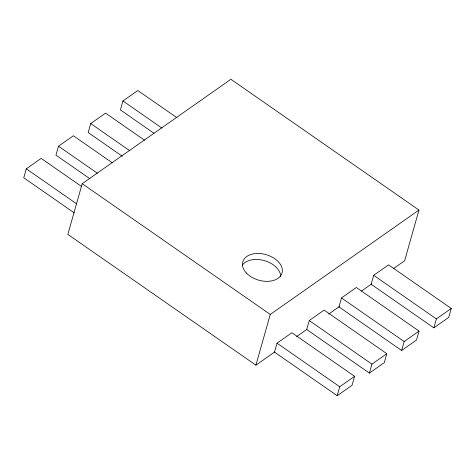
<?xml version="1.0" encoding="UTF-8"?>
<svg xmlns="http://www.w3.org/2000/svg" width="475" height="475" viewBox="0 0 475 475"><rect width="100%" height="100%" fill="white"/><g stroke="black" fill="none" stroke-linecap="round" stroke-linejoin="round"><path stroke-width="0.71" d="M81.32 186.307L41.153 158.377L26.285 168.815L23.75 177.763L74.266 212.889M112.326 162.842L73.376 135.755L58.502 146.199L55.967 155.147L90.054 178.843M144.542 140.226L105.593 113.139L90.719 123.577L88.19 132.531L122.271 156.227M393.692 268.452L404.617 260.781L418.974 210.057L230.909 79.289L82.205 183.677L67.848 234.401L255.912 365.168L274.728 351.963M176.765 117.61L137.809 90.523L122.942 100.961L120.407 109.915L153.882 133.19M255.912 365.168L270.263 314.444L418.974 210.057M277.032 343.17L274.502 352.123L337.191 395.711L352.058 385.272L354.593 376.319L291.905 332.732L277.032 343.17L339.72 386.757L354.593 376.319M309.255 320.554L306.719 329.502L369.407 373.095L384.281 362.651L386.81 353.703L324.122 310.116L309.255 320.554L371.943 364.141L386.81 353.703M341.472 297.932L338.942 306.886L401.624 350.473L416.498 340.035L419.033 331.087L356.345 287.494L341.472 297.932L404.16 341.525L419.033 331.087M337.191 395.711L339.72 386.757M373.694 275.316L371.159 284.27L433.847 327.857L448.715 317.419L451.25 308.465L388.562 264.878L373.694 275.316L436.377 318.909L451.25 308.465M369.407 373.095L371.943 364.141M401.624 350.473L404.16 341.525M433.847 327.857L436.377 318.909M296.578 336.621L306.897 329.377M328.747 314.04L339.673 306.369M361.522 291.033L371.842 283.789M122.942 100.961L161.892 128.048M90.719 123.577L129.675 150.664M58.502 146.199L97.452 173.28M82.205 183.677L270.263 314.444M26.285 168.815L76.796 203.941M242.363 265.109A20.419 13.288 15.8 0 1 264.628 260.686A20.419 13.288 15.8 0 1 280.683 276.373M246.371 272.994A20.419 13.288 15.8 0 0 280.737 275.69A20.419 13.288 15.8 0 0 260.074 253.555A20.419 13.288 15.8 0 0 246.371 272.994"/></g></svg>
